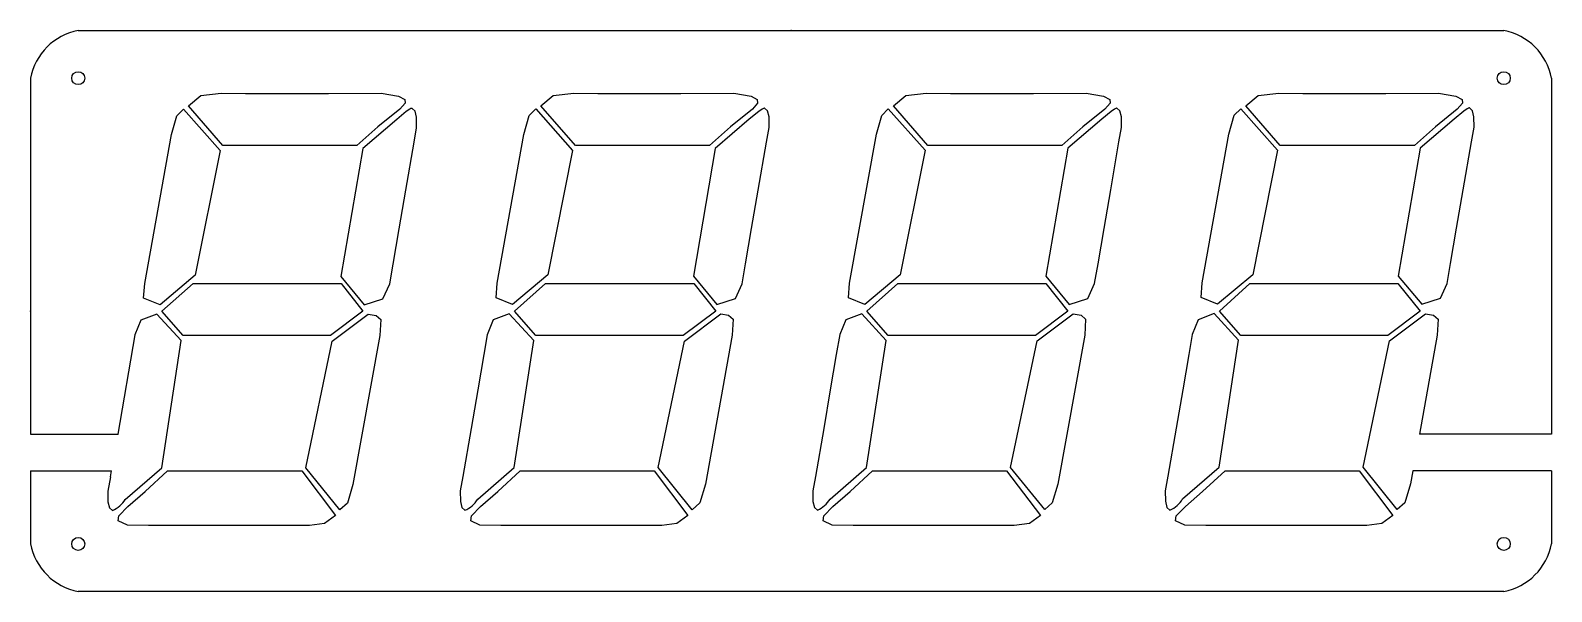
# Model space of a CAD drawing. Header units: millimetres. Extents: x -179 to 173, y -67 to 63.
import ezdxf

# ---------------------------------------------------------------- set-up
doc = ezdxf.new("R2010")
doc.units = ezdxf.units.MM
doc.header["$PDSIZE"] = -1

msp = doc.modelspace()

# ---------------------------------------------------------------- linework, layer by layer
at = {"color": 7, "linetype": 'Continuous'}
for p, q in [((-167.81, 63.19), (162.19, 63.19)), ((-178.87, 52.13), (-178.87, -30.32)), ((173.25, 52.13), (173.25, -30.32)), ((-143.47, 44.97), (-134.96, 35.37)), ((-134.33, 36.5), (-142.29, 45.72)), ((-94.07, 42.57), (-101.94, 35.81)), ((-61.88, 45), (-53.37, 35.4)), ((-52.73, 36.5), (-60.69, 45.72)), ((-12.48, 42.6), (-20.35, 35.85)), ((19.71, 45.03), (28.22, 35.43)), ((28.86, 36.5), (20.9, 45.72)), ((69.11, 42.63), (61.24, 35.88)), ((101.3, 45.06), (109.81, 35.46)), ((110.45, 36.5), (102.49, 45.72)), ((150.7, 42.66), (142.83, 35.91)), ((-152.42, 4.59), (-146.21, 39.08)), ((-70.83, 4.62), (-64.62, 39.11)), ((10.76, 4.65), (16.97, 39.15)), ((92.35, 4.69), (98.56, 39.18)), ((-134.96, 35.37), (-140.7, 6.51)), ((-103.29, 36.5), (-134.33, 36.5)), ((-101.94, 35.81), (-107.01, 6.2)), ((-53.37, 35.4), (-59.11, 6.54)), ((-21.7, 36.5), (-52.73, 36.5)), ((-20.35, 35.85), (-25.42, 6.23)), ((28.22, 35.43), (22.48, 6.57)), ((59.9, 36.5), (28.86, 36.5)), ((61.24, 35.88), (56.17, 6.26)), ((109.81, 35.46), (104.07, 6.6)), ((141.49, 36.5), (110.45, 36.5)), ((142.83, 35.91), (137.77, 6.29)), ((-140.7, 6.51), (-148.87, -0.35)), ((-148.44, -1.81), (-141.22, 4.53)), ((-141.22, 4.53), (-106.94, 4.53)), ((-107.01, 6.2), (-101.59, -0.35)), ((-106.94, 4.53), (-101.94, -1.81)), ((-59.11, 6.54), (-67.28, -0.31)), ((-66.84, -1.81), (-59.63, 4.53)), ((-59.63, 4.53), (-25.34, 4.53)), ((-25.42, 6.23), (-20, -0.31)), ((-25.34, 4.53), (-20.23, -1.81)), ((22.48, 6.57), (14.31, -0.28)), ((14.75, -1.81), (21.89, 4.53)), ((21.89, 4.53), (56.17, 4.53)), ((56.17, 6.26), (61.6, -0.28)), ((56.17, 4.53), (61.24, -1.81)), ((104.07, 6.6), (95.91, -0.25)), ((96.34, -1.81), (103.4, 4.53)), ((103.4, 4.53), (137.68, 4.53)), ((137.68, 4.53), (142.83, -1.81)), ((137.77, 6.29), (143.19, -0.25)), ((-143.97, -8.67), (-149.61, -2.51)), ((-143.49, -7.47), (-148.44, -1.81)), ((-101.94, -1.81), (-109.4, -7.47)), ((-109.03, -8.8), (-100.68, -2.53)), ((-62.38, -8.64), (-68.02, -2.48)), ((-61.9, -7.47), (-66.84, -1.81)), ((-20.23, -1.81), (-27.8, -7.47)), ((-27.44, -8.76), (-19.09, -2.49)), ((19.22, -8.61), (13.57, -2.45)), ((19.69, -7.47), (14.75, -1.81)), ((61.24, -1.81), (53.79, -7.47)), ((54.15, -8.73), (62.51, -2.46)), ((100.81, -8.58), (95.17, -2.42)), ((101.28, -7.47), (96.34, -1.81)), ((142.83, -1.81), (135.38, -7.47)), ((135.74, -8.7), (144.1, -2.43)), ((-154.72, -7.34), (-158.65, -30.32)), ((-148.48, -38.1), (-143.97, -8.67)), ((-109.4, -7.47), (-143.49, -7.47)), ((-115.15, -38.1), (-109.03, -8.8)), ((-98, -7.47), (-104.21, -41.96)), ((-66.89, -38.07), (-62.38, -8.64)), ((-27.8, -7.47), (-61.9, -7.47)), ((-33.56, -38.07), (-27.44, -8.76)), ((-16.41, -7.43), (-22.62, -41.92)), ((14.7, -38.04), (19.22, -8.61)), ((53.79, -7.47), (19.69, -7.47)), ((48.03, -38.04), (54.15, -8.73)), ((65.18, -7.4), (58.97, -41.89)), ((96.29, -38.01), (100.81, -8.58)), ((135.38, -7.47), (101.28, -7.47)), ((129.63, -38.01), (135.74, -8.7)), ((146.77, -7.37), (142.64, -30.32)), ((-178.87, -30.32), (-158.65, -30.32)), ((173.25, -30.32), (142.64, -30.32)), ((-156.93, -45.44), (-148.48, -38.1)), ((-107.25, -47.87), (-115.15, -38.1)), ((-75.34, -45.41), (-66.89, -38.07)), ((-25.66, -47.84), (-33.56, -38.07)), ((6.25, -45.38), (14.7, -38.04)), ((55.93, -47.81), (48.03, -38.04)), ((87.85, -45.34), (96.29, -38.01)), ((137.53, -47.77), (129.63, -38.01)), ((-178.87, -38.82), (-178.87, -55.75)), ((-178.87, -38.82), (-160.11, -38.82)), ((-160.35, -40.19), (-160.11, -38.82)), ((-147.11, -38.82), (-116.07, -38.82)), ((-116.07, -38.82), (-108.28, -49.19)), ((-65.52, -38.82), (-34.48, -38.82)), ((-34.48, -38.82), (-26.68, -49.19)), ((16.07, -38.82), (47.11, -38.82)), ((47.11, -38.82), (54.91, -49.19)), ((97.66, -38.82), (128.7, -38.82)), ((128.7, -38.82), (136.5, -49.19)), ((141.11, -38.82), (140.56, -41.86)), ((173.25, -38.82), (141.11, -38.82)), ((173.25, -38.82), (173.25, -55.75)), ((-114.3, -51.48), (-151.57, -51.48)), ((-32.71, -51.48), (-69.98, -51.48)), ((48.88, -51.48), (11.61, -51.48)), ((130.47, -51.48), (93.2, -51.48)), ((162.19, -66.81), (-167.81, -66.81))]:
    msp.add_line(p, q, dxfattribs=at)
at = {"color": 7, "linetype": 'Continuous', "flags": 128}
for points in [[(-142.29, 45.72), (-139.43, 48.13), (-134.69, 48.64)], [(-134.69, 48.64), (-129.11, 48.59), (-119.81, 48.58), (-109.88, 48.6), (-97.66, 48.64)], [(-97.66, 48.64), (-93.66, 47.99), (-92.22, 47.15), (-92.13, 46.33), (-93.35, 44.97)], [(-60.69, 45.72), (-57.83, 48.13), (-53.1, 48.64)], [(-53.1, 48.64), (-47.52, 48.59), (-38.21, 48.58), (-28.29, 48.6), (-16.07, 48.64)], [(-16.07, 48.64), (-12.06, 47.99), (-10.63, 47.15), (-10.54, 46.33), (-11.76, 44.97)], [(20.9, 45.72), (23.76, 48.13), (28.5, 48.64)], [(28.5, 48.64), (34.07, 48.59), (43.38, 48.58), (53.3, 48.6), (65.52, 48.64)], [(65.52, 48.64), (69.53, 47.99), (70.97, 47.15), (71.06, 46.33), (69.83, 44.97)], [(102.49, 45.72), (105.35, 48.13), (110.09, 48.64)], [(110.09, 48.64), (115.67, 48.59), (124.97, 48.58), (134.89, 48.6), (147.11, 48.64)], [(147.11, 48.64), (151.12, 47.99), (152.56, 47.15), (152.65, 46.33), (151.42, 44.97)], [(-146.21, 39.08), (-145.01, 43.42), (-143.47, 44.97)], [(-93.35, 44.97), (-98.43, 40.83), (-103.29, 36.5)], [(-90.54, 45.13), (-90.66, 45.12), (-90.78, 45.08), (-91.08, 44.92), (-91.86, 44.37), (-94.07, 42.57)], [(-89.49, 43.12), (-89.84, 44.51), (-90.54, 45.13)], [(-90.07, 37.31), (-89.48, 40.66), (-89.49, 43.12)], [(-64.62, 39.11), (-63.41, 43.46), (-61.88, 45)], [(-11.76, 44.97), (-16.84, 40.83), (-21.7, 36.5)], [(-8.95, 45.17), (-9.06, 45.16), (-9.19, 45.11), (-9.49, 44.95), (-10.27, 44.4), (-12.48, 42.6)], [(-7.9, 43.15), (-8.25, 44.54), (-8.95, 45.17)], [(-8.48, 37.34), (-7.88, 40.69), (-7.9, 43.15)], [(16.97, 39.15), (18.18, 43.49), (19.71, 45.03)], [(69.83, 44.97), (64.76, 40.83), (59.9, 36.5)], [(72.64, 45.2), (72.53, 45.19), (72.41, 45.14), (72.11, 44.98), (71.32, 44.44), (69.11, 42.63)], [(73.69, 43.18), (73.34, 44.57), (72.64, 45.2)], [(73.11, 37.38), (73.71, 40.73), (73.69, 43.18)], [(98.56, 39.18), (99.77, 43.52), (101.3, 45.06)], [(151.42, 44.97), (146.35, 40.83), (141.49, 36.5)], [(154.23, 45.23), (154.12, 45.22), (154, 45.17), (153.7, 45.01), (152.91, 44.47), (150.7, 42.66)], [(155.28, 43.21), (154.93, 44.6), (154.23, 45.23)], [(154.7, 37.41), (155.3, 40.76), (155.28, 43.21)], [(-95.7, 4.47), (-94.92, 9.08), (-93.52, 17.26), (-91.99, 26.18), (-90.07, 37.31)], [(-14.11, 4.5), (-13.33, 9.11), (-11.93, 17.29), (-10.39, 26.21), (-8.48, 37.34)], [(67.48, 4.53), (68.26, 9.14), (69.66, 17.32), (71.2, 26.25), (73.11, 37.38)], [(149.07, 4.56), (149.86, 9.17), (151.26, 17.35), (152.79, 26.28), (154.7, 37.41)], [(-148.87, -0.35), (-152.67, 1.2), (-152.42, 4.59)], [(-101.59, -0.35), (-97.26, 1.05), (-95.7, 4.47)], [(-67.28, -0.31), (-71.08, 1.23), (-70.83, 4.62)], [(-20, -0.31), (-15.66, 1.08), (-14.11, 4.5)], [(14.31, -0.28), (10.51, 1.27), (10.76, 4.65)], [(61.6, -0.28), (65.93, 1.11), (67.48, 4.53)], [(95.91, -0.25), (92.11, 1.3), (92.35, 4.69)], [(143.19, -0.25), (147.52, 1.14), (149.07, 4.56)], [(-149.61, -2.51), (-153.32, -3.92), (-154.72, -7.34)], [(-100.68, -2.53), (-98.85, -2.84), (-97.79, -3.76), (-98, -7.47)], [(-68.02, -2.48), (-71.72, -3.88), (-73.13, -7.31)], [(-19.09, -2.49), (-17.26, -2.8), (-16.2, -3.73), (-16.41, -7.43)], [(13.57, -2.45), (9.87, -3.85), (8.46, -7.28)], [(62.51, -2.46), (64.34, -2.77), (65.39, -3.7), (65.18, -7.4)], [(95.17, -2.42), (91.46, -3.82), (90.05, -7.24)], [(144.1, -2.43), (145.93, -2.74), (146.98, -3.67), (146.77, -7.37)], [(-73.13, -7.31), (-73.91, -11.92), (-75.31, -20.1), (-76.84, -29.02), (-78.76, -40.15)], [(8.46, -7.28), (7.68, -11.89), (6.28, -20.06), (4.75, -28.99), (2.83, -40.12)], [(90.05, -7.24), (89.27, -11.86), (87.87, -20.03), (86.34, -28.96), (84.43, -40.09)], [(-160.35, -40.19), (-160.95, -43.53), (-160.93, -45.99)], [(-156.3, -47.08), (-152.3, -43.59), (-147.11, -38.82)], [(-104.21, -41.96), (-105.51, -46.31), (-107.25, -47.87)], [(-78.76, -40.15), (-79.36, -43.5), (-79.34, -45.96)], [(-74.71, -47.08), (-70.71, -43.59), (-65.52, -38.82)], [(-22.62, -41.92), (-23.92, -46.27), (-25.66, -47.84)], [(2.83, -40.12), (2.24, -43.47), (2.25, -45.93)], [(6.88, -47.08), (10.88, -43.59), (16.07, -38.82)], [(58.97, -41.89), (57.67, -46.24), (55.93, -47.81)], [(84.43, -40.09), (83.83, -43.44), (83.84, -45.89)], [(88.47, -47.08), (92.47, -43.59), (97.66, -38.82)], [(140.56, -41.86), (139.26, -46.21), (137.53, -47.77)], [(-160.93, -45.99), (-160.58, -47.38), (-159.88, -48.01)], [(-151.57, -51.48), (-156.44, -51.43), (-158.54, -50.45), (-158.4, -49.28), (-156.3, -47.08)], [(-108.28, -49.19), (-110.82, -51.04), (-114.3, -51.48)], [(-79.34, -45.96), (-78.99, -47.35), (-78.29, -47.97)], [(-69.98, -51.48), (-74.85, -51.43), (-76.95, -50.45), (-76.81, -49.28), (-74.71, -47.08)], [(-26.68, -49.19), (-29.23, -51.04), (-32.71, -51.48)], [(2.25, -45.93), (2.6, -47.32), (3.3, -47.94)], [(11.61, -51.48), (6.74, -51.43), (4.64, -50.45), (4.78, -49.28), (6.88, -47.08)], [(54.91, -49.19), (52.36, -51.04), (48.88, -51.48)], [(83.84, -45.89), (84.2, -47.29), (84.9, -47.91)], [(93.2, -51.48), (88.34, -51.43), (86.23, -50.45), (86.37, -49.28), (88.47, -47.08)], [(136.5, -49.19), (133.96, -51.04), (130.47, -51.48)]]:
    msp.add_lwpolyline(points, dxfattribs=at)
at = {"color": 7, "linetype": 'Continuous'}
for centre in [(-167.81, 52.13), (162.19, 52.13), (-167.81, -55.77), (162.19, -55.75)]:
    msp.add_circle(centre, 1.5, dxfattribs=at)
for centre, radius, start, end in [((-165.13, 49.45), 14, 101.0387, 168.9613), ((159.51, 49.45), 14, 11.0387, 78.9613), ((-162.6, -41.9), 6.68, 294.0242, 328.0399), ((-81.01, -41.87), 6.68, 294.0205, 328.0421), ((0.58, -41.84), 6.68, 294.02, 328.0425), ((82.18, -41.81), 6.68, 294.0188, 328.0432), ((-165.13, -53.06), 14, 191.0387, 258.9613), ((159.51, -53.06), 14, 281.0387, 348.9613)]:
    msp.add_arc(centre, radius, start, end, dxfattribs=at)
for p in [(-2.81, 63.19), (-178.87, -1.81), (-158.66, -30.32)]:
    msp.add_point(p, dxfattribs=at)

doc.saveas('drawing.dxf')
